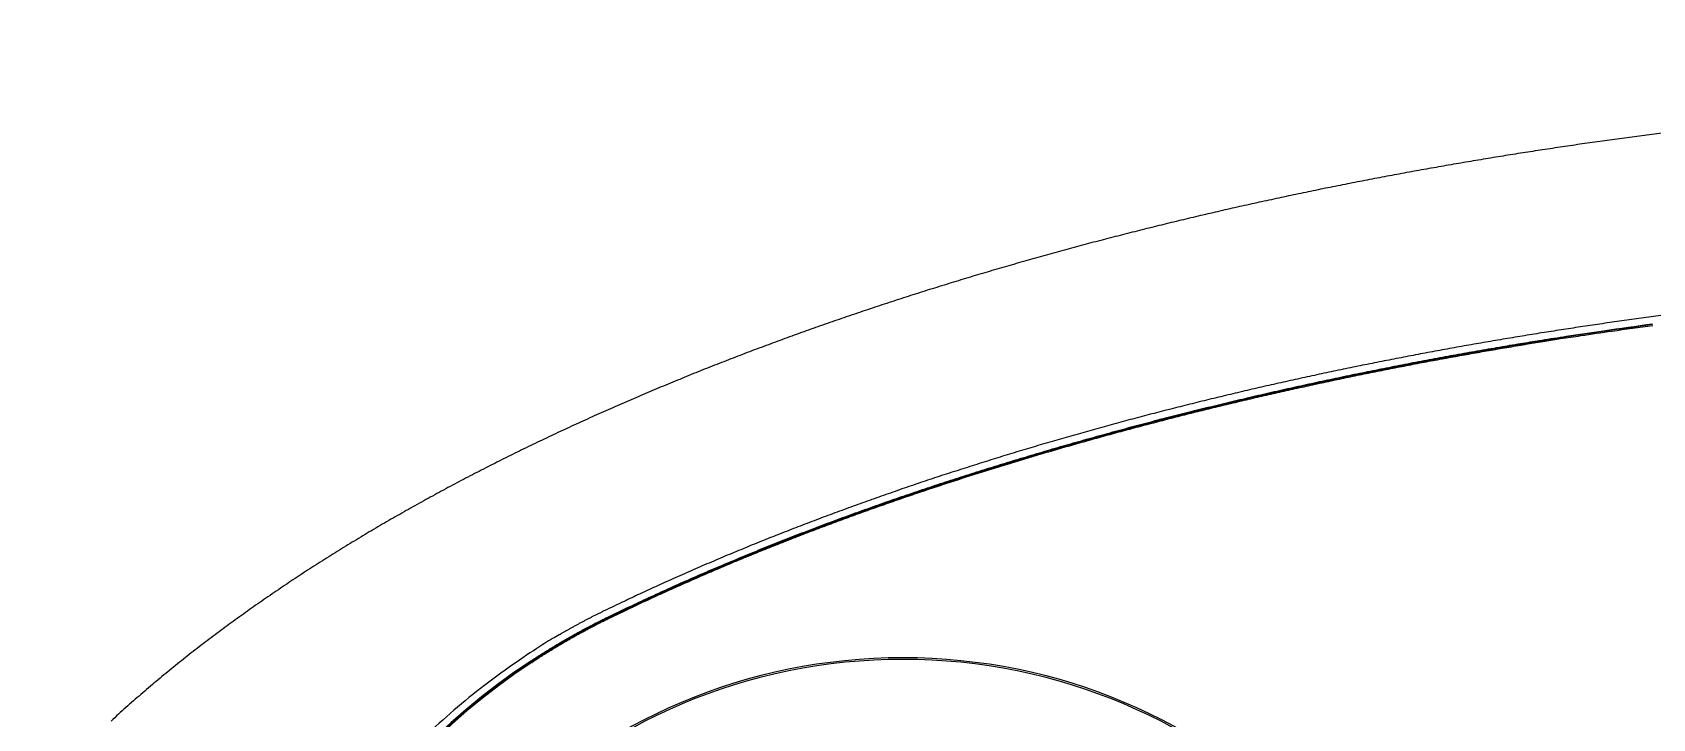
# Model space of a CAD drawing. Header units: inches. Extents: x 2 to 87, y 0 to 129.
# Drawn here: x 41.483 to 43.732, y 25.403 to 26.357 of the extents above; entities that cross this region are included whole.
import ezdxf

# ---------------------------------------------------------------- set-up
doc = ezdxf.new("R2010")
doc.units = ezdxf.units.IN
doc.header["$MEASUREMENT"] = 0
doc.layers.add('1', color=4, linetype='Continuous')

# ---------------------------------------------------------------- blocks, each defined once
blk = doc.blocks.new('CONTRL PANEL-HSPOT-15')
at = {"layer": '1', "linetype": 'Continuous'}
for p, q in [((-2.5718, 0.8469), (-2.5712, 0.8458)), ((-2.5712, 0.8458), (-2.5708, 0.8449)), ((-2.6777, 0.7863), (-2.6771, 0.7853)), ((-2.6771, 0.7853), (-2.6765, 0.7845))]:
    blk.add_line(p, q, dxfattribs=at)
for points in [[(-1.1041, 1.52, 0.000979), (-1.1317, 1.5165, 0.000986), (-1.1593, 1.5128, 0.000993), (-1.1869, 1.509, 0.001005), (-1.2145, 1.5051, 0.001014), (-1.242, 1.501, 0.001025), (-1.2696, 1.4969, 0.001034), (-1.2971, 1.4927, 0.001045), (-1.3246, 1.4883, 0.001054), (-1.3521, 1.4838, 0.001065), (-1.3796, 1.4792, 0.001075), (-1.407, 1.4745, 0.001086), (-1.4344, 1.4696, 0.001095), (-1.4618, 1.4647, 0.001106), (-1.4892, 1.4596, 0.001116), (-1.5166, 1.4544, 0.001127), (-1.5439, 1.449, 0.001136), (-1.5712, 1.4436, 0.001147), (-1.5985, 1.438, 0.001157), (-1.6258, 1.4323, 0.001169), (-1.653, 1.4264, 0.001179), (-1.6802, 1.4205, 0.001191), (-1.7074, 1.4144, 0.001202), (-1.7345, 1.4081, 0.001213), (-1.7616, 1.4018, 0.001224), (-1.7887, 1.3953, 0.001236), (-1.8157, 1.3886, 0.001247), (-1.8427, 1.3818, 0.001259), (-1.8697, 1.3749, 0.001269), (-1.8967, 1.3679, 0.001282), (-1.9235, 1.3607, 0.001292), (-1.9504, 1.3534, 0.001304), (-1.9772, 1.3459, 0.001315), (-2.004, 1.3383, 0.001328), (-2.0308, 1.3305, 0.001338), (-2.0575, 1.3227, 0.001349), (-2.0841, 1.3146, 0.001364), (-2.1107, 1.3064, 0.001387), (-2.1373, 1.2981, 0.001409), (-2.1638, 1.2896, 0.001437), (-2.1903, 1.2809, 0.001462), (-2.2167, 1.2721, 0.001489), (-2.243, 1.2632, 0.001514), (-2.2693, 1.2541, 0.001541), (-2.2956, 1.2448, 0.001566), (-2.3218, 1.2353, 0.001593), (-2.3479, 1.2257, 0.001618), (-2.374, 1.2159, 0.001646), (-2.3999, 1.2059, 0.00167), (-2.4259, 1.1958, 0.001698), (-2.4517, 1.1855, 0.001723), (-2.4775, 1.1749, 0.001751), (-2.5033, 1.1643, 0.001775), (-2.5289, 1.1534, 0.0018), (-2.5545, 1.1423, 0.001828), (-2.58, 1.1311, 0.001868), (-2.6054, 1.1196, 0.001911), (-2.6307, 1.108, 0.001968), (-2.6559, 1.0961, 0.002018), (-2.681, 1.0841, 0.002073), (-2.7061, 1.0718, 0.002122), (-2.731, 1.0593, 0.002179), (-2.7558, 1.0466, 0.002229), (-2.7805, 1.0337, 0.002286), (-2.805, 1.0205, 0.002337), (-2.8294, 1.0071, 0.002395), (-2.8537, 0.9935, 0.002447), (-2.8779, 0.9797, 0.002505), (-2.9019, 0.9656, 0.002557), (-2.9257, 0.9512, 0.002615), (-2.9494, 0.9366, 0.002668), (-2.973, 0.9218, 0.002728), (-2.9963, 0.9067, 0.002779), (-3.0195, 0.8913, 0.002833), (-3.0426, 0.8756, 0.002906), (-3.0654, 0.8597, 0.003018), (-3.088, 0.8435, 0.003125), (-3.1104, 0.827, 0.003255), (-3.1326, 0.8103, 0.003369), (-3.1546, 0.7932, 0.003496), (-3.1763, 0.7758, 0.00361), (-3.1978, 0.7581, 0.003739), (-3.219, 0.74, 0.003853), (-3.2399, 0.7217, 0.003979), (-3.2605, 0.7029, 0.004106)], [(-1.1089, 1.2662, 0.000505), (-1.1224, 1.2644, 0.000506), (-1.1359, 1.2626, 0.000507), (-1.1495, 1.2607, 0.000508), (-1.163, 1.2588, 0.000508), (-1.1765, 1.2569, 0.00051), (-1.19, 1.2549, 0.000512), (-1.2036, 1.2529, 0.000517), (-1.2171, 1.2509, 0.000524), (-1.2306, 1.2489, 0.000529), (-1.2441, 1.2468, 0.00053), (-1.2576, 1.2447, 0.000533), (-1.2711, 1.2426, 0.000536), (-1.2846, 1.2404, 0.000539), (-1.298, 1.2382, 0.000542), (-1.3115, 1.236, 0.000544), (-1.325, 1.2338, 0.000547), (-1.3385, 1.2315, 0.00055), (-1.3519, 1.2292, 0.000553), (-1.3654, 1.2268, 0.000555), (-1.3788, 1.2245, 0.000558), (-1.3923, 1.2221, 0.000561), (-1.4057, 1.2196, 0.000564), (-1.4192, 1.2172, 0.000567), (-1.4326, 1.2147, 0.00057), (-1.446, 1.2122, 0.000572), (-1.4594, 1.2096, 0.000575), (-1.4728, 1.207, 0.000578), (-1.4863, 1.2044, 0.000581), (-1.4997, 1.2018, 0.000584), (-1.5131, 1.1991, 0.000587), (-1.5264, 1.1964, 0.000589), (-1.5398, 1.1937, 0.000592), (-1.5532, 1.1909, 0.000595), (-1.5666, 1.1881, 0.000598), (-1.5799, 1.1853, 0.000601), (-1.5933, 1.1824, 0.000604), (-1.6066, 1.1795, 0.000607), (-1.62, 1.1766, 0.00061), (-1.6333, 1.1736, 0.000612), (-1.6466, 1.1706, 0.000615), (-1.6599, 1.1676, 0.000618), (-1.6733, 1.1645, 0.000621), (-1.6866, 1.1614, 0.000624), (-1.6999, 1.1583, 0.000626), (-1.7131, 1.1551, 0.000629), (-1.7264, 1.1519, 0.000633), (-1.7397, 1.1487, 0.000636), (-1.753, 1.1454, 0.00064), (-1.7662, 1.1421, 0.000643), (-1.7795, 1.1388, 0.000646), (-1.7927, 1.1354, 0.00065), (-1.8059, 1.132, 0.000653), (-1.8191, 1.1286, 0.000656), (-1.8324, 1.1251, 0.00066), (-1.8456, 1.1216, 0.000663), (-1.8587, 1.118, 0.000667), (-1.8719, 1.1145, 0.00067), (-1.8851, 1.1108, 0.000674), (-1.8983, 1.1072, 0.000677), (-1.9114, 1.1035, 0.000681), (-1.9246, 1.0998, 0.000684), (-1.9377, 1.096, 0.000687), (-1.9508, 1.0922, 0.000691), (-1.9639, 1.0884, 0.000694), (-1.977, 1.0845, 0.000698), (-1.9901, 1.0806, 0.000701), (-2.0032, 1.0767, 0.000705), (-2.0163, 1.0727, 0.000709), (-2.0293, 1.0687, 0.000711), (-2.0424, 1.0646, 0.000714), (-2.0554, 1.0605, 0.00072), (-2.0684, 1.0564, 0.000733), (-2.0814, 1.0522, 0.000742), (-2.0944, 1.048, 0.00075), (-2.1074, 1.0438, 0.000757), (-2.1204, 1.0395, 0.000765), (-2.1333, 1.0352, 0.000772), (-2.1463, 1.0308, 0.00078), (-2.1592, 1.0264, 0.000787), (-2.1721, 1.0219, 0.000795), (-2.185, 1.0175, 0.000802), (-2.1979, 1.0129, 0.000809), (-2.2108, 1.0083, 0.000816), (-2.2236, 1.0037, 0.000824), (-2.2365, 0.9991, 0.000831), (-2.2493, 0.9944, 0.000839), (-2.2621, 0.9896, 0.000846), (-2.2749, 0.9848, 0.000855), (-2.2877, 0.98, 0.000861), (-2.3004, 0.9751, 0.000865), (-2.3132, 0.9702, 0.00087), (-2.3259, 0.9652, 0.000879), (-2.3386, 0.9602, 0.000887), (-2.3513, 0.9552, 0.000897), (-2.364, 0.9501, 0.000906), (-2.3766, 0.9449, 0.000918), (-2.3892, 0.9397, 0.000924), (-2.4019, 0.9345, 0.000928), (-2.4144, 0.9292, 0.000945), (-2.427, 0.9238, 0.000976), (-2.4396, 0.9184, 0.000955), (-2.4521, 0.913, 0.000897), (-2.4645, 0.9076, 0.001005), (-2.4771, 0.902, 0.00122), (-2.49, 0.8962, 0.000924), (-2.502, 0.8908, 0.00029), (-2.5129, 0.8858, 0.001337), (-2.5268, 0.8793, 0.002371), (-2.5482, 0.8692, 0.001163), (-2.5762, 0.8559, 0.000613)], [(-2.5718, 0.8469), (-2.5445, 0.86, -0.002281), (-2.5172, 0.8728, -0.0023), (-2.4897, 0.8854, -0.002282), (-2.4621, 0.8978, -0.002224), (-2.4343, 0.9099, -0.00218), (-2.4065, 0.9217, -0.002142), (-2.3786, 0.9334, -0.002105), (-2.3506, 0.9448, -0.002061), (-2.3225, 0.9559, -0.002023), (-2.2942, 0.9669, -0.00198), (-2.2659, 0.9776, -0.001943), (-2.2376, 0.9881, -0.0019), (-2.2091, 0.9984, -0.001863), (-2.1805, 1.0085, -0.001821), (-2.1519, 1.0183, -0.001784), (-2.1232, 1.028, -0.001742), (-2.0945, 1.0375, -0.001705), (-2.0656, 1.0467, -0.001664), (-2.0367, 1.0558, -0.001628), (-2.0078, 1.0647, -0.001588), (-1.9788, 1.0734, -0.001551), (-1.9497, 1.082, -0.001508), (-1.9206, 1.0903, -0.00148), (-1.8915, 1.0985, -0.001462), (-1.8623, 1.1065, -0.001449), (-1.8331, 1.1144, -0.001438), (-1.8038, 1.1221, -0.001428), (-1.7745, 1.1296, -0.001416), (-1.7451, 1.1369, -0.001405), (-1.7157, 1.1441, -0.001393), (-1.6862, 1.1511, -0.001382), (-1.6568, 1.158, -0.001369), (-1.6272, 1.1647, -0.00136), (-1.5977, 1.1712, -0.00135), (-1.5681, 1.1775, -0.001336), (-1.5385, 1.1838, -0.001316), (-1.5088, 1.1898, -0.001316), (-1.4791, 1.1957, -0.001329), (-1.4493, 1.2015, -0.001283), (-1.4196, 1.2071, -0.00119), (-1.3901, 1.2125, -0.001298), (-1.36, 1.2178, -0.001523), (-1.3292, 1.223, -0.001155), (-1.3003, 1.2279, -0.000415), (-1.2741, 1.2322, -0.001594), (-1.2404, 1.2374, -0.002693), (-1.1885, 1.2451, -0.001314), (-1.1204, 1.2548, -0.000698)], [(-1.1203, 1.2536), (-1.1453, 1.2502, 0.000984), (-1.1702, 1.2466, 0.00098), (-1.1952, 1.243, 0.000984), (-1.2201, 1.2393, 0.000995), (-1.2451, 1.2355, 0.001003), (-1.27, 1.2316, 0.00101), (-1.2949, 1.2275, 0.001017), (-1.3198, 1.2234, 0.001026), (-1.3446, 1.2192, 0.001033), (-1.3695, 1.2149, 0.001041), (-1.3943, 1.2104, 0.001048), (-1.4191, 1.2059, 0.001057), (-1.4439, 1.2012, 0.001064), (-1.4687, 1.1965, 0.001072), (-1.4934, 1.1916, 0.00108), (-1.5182, 1.1867, 0.001088), (-1.5429, 1.1816, 0.001096), (-1.5675, 1.1764, 0.001104), (-1.5922, 1.1711, 0.001112), (-1.6168, 1.1657, 0.00112), (-1.6414, 1.1602, 0.001128), (-1.666, 1.1546, 0.001136), (-1.6906, 1.1488, 0.001144), (-1.7151, 1.143, 0.001153), (-1.7396, 1.137, 0.00116), (-1.7641, 1.1309, 0.001168), (-1.7885, 1.1247, 0.001176), (-1.813, 1.1184, 0.001189), (-1.8373, 1.112, 0.001191), (-1.8617, 1.1054, 0.001184), (-1.886, 1.0988, 0.001187), (-1.9103, 1.092, 0.001198), (-1.9346, 1.0851, 0.001218), (-1.9588, 1.0781, 0.001249), (-1.983, 1.0709, 0.001275), (-2.0072, 1.0636, 0.001302), (-2.0313, 1.0562, 0.001326), (-2.0554, 1.0487, 0.001355), (-2.0794, 1.0411, 0.00138), (-2.1034, 1.0333, 0.001408), (-2.1274, 1.0253, 0.001433), (-2.1513, 1.0173, 0.001461), (-2.1751, 1.0091, 0.001487), (-2.1989, 1.0007, 0.001519), (-2.2227, 0.9922, 0.00154), (-2.2464, 0.9836, 0.001558), (-2.27, 0.9748, 0.001599), (-2.2936, 0.9658, 0.001664), (-2.3172, 0.9567, 0.001638), (-2.3406, 0.9475, 0.001547), (-2.3638, 0.9381, 0.001747), (-2.3873, 0.9285, 0.00214), (-2.4113, 0.9184, 0.001626), (-2.4337, 0.9088, 0.000512), (-2.454, 0.9001, 0.002382), (-2.4799, 0.8885, 0.004219), (-2.5195, 0.8701, 0.00207), (-2.5712, 0.8458, 0.00109)], [(-2.5708, 0.8449), (-2.5481, 0.8558, -0.001909), (-2.5253, 0.8666, -0.001922), (-2.5024, 0.8772, -0.00191), (-2.4795, 0.8876, -0.001871), (-2.4564, 0.8978, -0.001841), (-2.4333, 0.9079, -0.001815), (-2.4102, 0.9178, -0.00179), (-2.3869, 0.9275, -0.00176), (-2.3636, 0.9371, -0.001734), (-2.3402, 0.9465, -0.001705), (-2.3168, 0.9558, -0.001679), (-2.2932, 0.9649, -0.00165), (-2.2697, 0.9738, -0.001624), (-2.246, 0.9826, -0.001595), (-2.2224, 0.9913, -0.00157), (-2.1986, 0.9998, -0.001541), (-2.1748, 1.0081, -0.001515), (-2.151, 1.0163, -0.001487), (-2.1271, 1.0244, -0.001461), (-2.1031, 1.0323, -0.001433), (-2.0791, 1.0401, -0.001408), (-2.0551, 1.0478, -0.00138), (-2.031, 1.0553, -0.001355), (-2.0069, 1.0627, -0.001326), (-1.9827, 1.07, -0.001302), (-1.9585, 1.0771, -0.001275), (-1.9343, 1.0841, -0.001249), (-1.91, 1.091, -0.001218), (-1.8858, 1.0978, -0.001198), (-1.8614, 1.1045, -0.001187), (-1.8371, 1.111, -0.001185), (-1.8127, 1.1174, -0.001192), (-1.7883, 1.1238, -0.001189), (-1.7638, 1.13, -0.001176), (-1.7394, 1.136, -0.001168), (-1.7149, 1.142, -0.00116), (-1.6904, 1.1478, -0.001153), (-1.6658, 1.1536, -0.001144), (-1.6412, 1.1592, -0.001136), (-1.6166, 1.1647, -0.001128), (-1.592, 1.1701, -0.00112), (-1.5673, 1.1754, -0.001111), (-1.5427, 1.1806, -0.001104), (-1.518, 1.1857, -0.001098), (-1.4932, 1.1907, -0.001088), (-1.4685, 1.1955, -0.001073), (-1.4437, 1.2003, -0.001074), (-1.4189, 1.2049, -0.001087), (-1.3941, 1.2094, -0.00105), (-1.3693, 1.2139, -0.000975), (-1.3447, 1.2182, -0.001065), (-1.3196, 1.2224, -0.001253), (-1.2939, 1.2267, -0.000951), (-1.2698, 1.2306, -0.00034), (-1.248, 1.2341, -0.001316), (-1.22, 1.2383, -0.002231), (-1.1768, 1.2446, -0.001089), (-1.1201, 1.2526, -0.000579)], [(-2.5762, 0.8559), (-2.5781, 0.8549, 0.000579), (-2.5801, 0.8539, 0.000579), (-2.5821, 0.8529, 0.000579), (-2.5841, 0.852, 0.000579), (-2.5861, 0.851, 0.000578), (-2.588, 0.85, 0.000578), (-2.59, 0.849, 0.000578), (-2.592, 0.848, 0.000578), (-2.5939, 0.847, 0.000578), (-2.5959, 0.846, 0.000578), (-2.5979, 0.845, 0.000578), (-2.5998, 0.8439, 0.000578), (-2.6018, 0.8429, 0.000578), (-2.6037, 0.8419, 0.000578), (-2.6057, 0.8408, 0.000578), (-2.6076, 0.8398, 0.000578), (-2.6096, 0.8388, 0.000578), (-2.6115, 0.8377, 0.000579), (-2.6135, 0.8367, 0.000578), (-2.6154, 0.8356, 0.000574), (-2.6173, 0.8346, 0.000579), (-2.6193, 0.8335, 0.000598), (-2.6212, 0.8324, 0.000575), (-2.6231, 0.8314, 0.00049), (-2.6251, 0.8303, 0.000594), (-2.627, 0.8292, 0.000972), (-2.6288, 0.8281, 0.0005), (-2.6308, 0.827, -0.000991), (-2.633, 0.8258, 0.000823), (-2.6346, 0.8248, 0.010324), (-2.6355, 0.8242, -0.006176), (-2.6385, 0.8226, -0.014337), (-2.6477, 0.8175, 0.012838), (-2.6692, 0.8039, 0.012144), (-2.7077, 0.7776, 0.007919), (-2.753, 0.7441, 0.012312), (-2.7949, 0.7089, 0.017043), (-2.8339, 0.6716, 0.014982)], [(-2.6777, 0.7863), (-2.6752, 0.788, -0.000777), (-2.6726, 0.7897, -0.000776), (-2.6701, 0.7913, -0.000777), (-2.6675, 0.793, -0.000779), (-2.6649, 0.7946, -0.000781), (-2.6624, 0.7963, -0.000782), (-2.6598, 0.7979, -0.000784), (-2.6572, 0.7995, -0.000785), (-2.6546, 0.8011, -0.000787), (-2.652, 0.8027, -0.000789), (-2.6494, 0.8043, -0.00079), (-2.6468, 0.8059, -0.000792), (-2.6442, 0.8075, -0.000794), (-2.6416, 0.8091, -0.000796), (-2.6389, 0.8106, -0.000797), (-2.6363, 0.8122, -0.000799), (-2.6337, 0.8137, -0.000801), (-2.631, 0.8153, -0.000803), (-2.6284, 0.8168, -0.000805), (-2.6257, 0.8183, -0.000807), (-2.6231, 0.8198, -0.000808), (-2.6204, 0.8213, -0.00081), (-2.6178, 0.8228, -0.000813), (-2.6151, 0.8243, -0.000816), (-2.6124, 0.8258, -0.000816), (-2.6098, 0.8273, -0.000813), (-2.6071, 0.8287, -0.000822), (-2.6044, 0.8302, -0.000841), (-2.6017, 0.8316, -0.000819), (-2.599, 0.833, -0.000766), (-2.5963, 0.8345, -0.000849), (-2.5936, 0.8359, -0.001016), (-2.5908, 0.8373, -0.000771), (-2.5882, 0.8387, -0.000261), (-2.5858, 0.8399, -0.001095), (-2.5827, 0.8414, -0.001894), (-2.578, 0.8438, -0.000927), (-2.5718, 0.8469, -0.000491)], [(-2.5712, 0.8458), (-2.574, 0.8444, 0.000844), (-2.5767, 0.8431, 0.000845), (-2.5795, 0.8417, 0.000844), (-2.5822, 0.8403, 0.000841), (-2.5849, 0.839, 0.000839), (-2.5876, 0.8376, 0.000837), (-2.5903, 0.8362, 0.000835), (-2.593, 0.8348, 0.000833), (-2.5957, 0.8334, 0.000831), (-2.5984, 0.832, 0.000829), (-2.6011, 0.8305, 0.000827), (-2.6038, 0.8291, 0.000825), (-2.6065, 0.8276, 0.000823), (-2.6092, 0.8262, 0.000821), (-2.6118, 0.8247, 0.000819), (-2.6145, 0.8232, 0.000817), (-2.6172, 0.8218, 0.000815), (-2.6198, 0.8203, 0.000813), (-2.6225, 0.8188, 0.000811), (-2.6251, 0.8172, 0.000809), (-2.6278, 0.8157, 0.000807), (-2.6304, 0.8142, 0.000805), (-2.6331, 0.8127, 0.000804), (-2.6357, 0.8111, 0.000803), (-2.6383, 0.8096, 0.000799), (-2.6409, 0.808, 0.000793), (-2.6435, 0.8064, 0.000798), (-2.6462, 0.8049, 0.000812), (-2.6488, 0.8033, 0.000787), (-2.6514, 0.8017, 0.000734), (-2.6539, 0.8001, 0.000807), (-2.6565, 0.7985, 0.000958), (-2.6592, 0.7968, 0.000727), (-2.6617, 0.7952, 0.000253), (-2.664, 0.7938, 0.00102), (-2.6668, 0.792, 0.001748), (-2.6713, 0.7891, 0.000854), (-2.6771, 0.7853, 0.000453)], [(-2.6765, 0.7845), (-2.674, 0.7861, -0.000776), (-2.6714, 0.7878, -0.000775), (-2.6689, 0.7895, -0.000776), (-2.6663, 0.7911, -0.000778), (-2.6637, 0.7928, -0.00078), (-2.6612, 0.7944, -0.000782), (-2.6586, 0.796, -0.000783), (-2.656, 0.7976, -0.000785), (-2.6534, 0.7992, -0.000787), (-2.6508, 0.8008, -0.000789), (-2.6482, 0.8024, -0.000791), (-2.6456, 0.804, -0.000793), (-2.643, 0.8056, -0.000794), (-2.6404, 0.8072, -0.000796), (-2.6378, 0.8087, -0.000798), (-2.6352, 0.8103, -0.0008), (-2.6326, 0.8118, -0.000802), (-2.6299, 0.8133, -0.000804), (-2.6273, 0.8149, -0.000806), (-2.6246, 0.8164, -0.000808), (-2.622, 0.8179, -0.000809), (-2.6193, 0.8194, -0.000811), (-2.6167, 0.8209, -0.000814), (-2.614, 0.8224, -0.000817), (-2.6114, 0.8238, -0.000817), (-2.6087, 0.8253, -0.000814), (-2.606, 0.8268, -0.000823), (-2.6033, 0.8282, -0.000842), (-2.6007, 0.8296, -0.00082), (-2.598, 0.8311, -0.000767), (-2.5953, 0.8325, -0.000849), (-2.5926, 0.8339, -0.001016), (-2.5898, 0.8353, -0.000771), (-2.5872, 0.8367, -0.000262), (-2.5848, 0.8379, -0.001095), (-2.5817, 0.8395, -0.001893), (-2.577, 0.8418, -0.000926), (-2.5708, 0.8449, -0.00049)]]:
    blk.add_lwpolyline(points, format="xyb", dxfattribs=at)
for radius in [0.7883, 0.7861]:
    blk.add_circle((-2.1611, 0.003), radius, dxfattribs=at)
for radius in [0.9383, 0.9371, 0.9361]:
    blk.add_arc((-2.1611, 0.003), radius, 123.4084, 232.1611, dxfattribs=at)
blk = doc.blocks.new('2018 HOT SPOT STRIDE')
at = {"layer": '1', "color": 2}
for centre, radius, start, end in [((42.368, -9.8187), 18.0959, 49.29532, 131.38349), ((42.3679, -8.9743), 15.5989, 59.94581, 120.05419)]:
    blk.add_arc(centre, radius, start, end, dxfattribs=at)
at = {"layer": '1', "color": 3, "linetype": 'Continuous'}
for radius, start, end in [(17.8462, 63.56328, 125.36858), (16.8462, 61.42956, 118.57044)]:
    blk.add_arc((42.3679, -9.8189), radius, start, end, dxfattribs=at)
at = {"layer": '1'}
blk.add_blockref('CONTRL PANEL-HSPOT-15', (42.5196, 3.5875), dxfattribs=at)

msp = doc.modelspace()

# ---------------------------------------------------------------- block references
msp.add_blockref('2018 HOT SPOT STRIDE', (2.3326, 21.1096))

doc.saveas('drawing.dxf')
